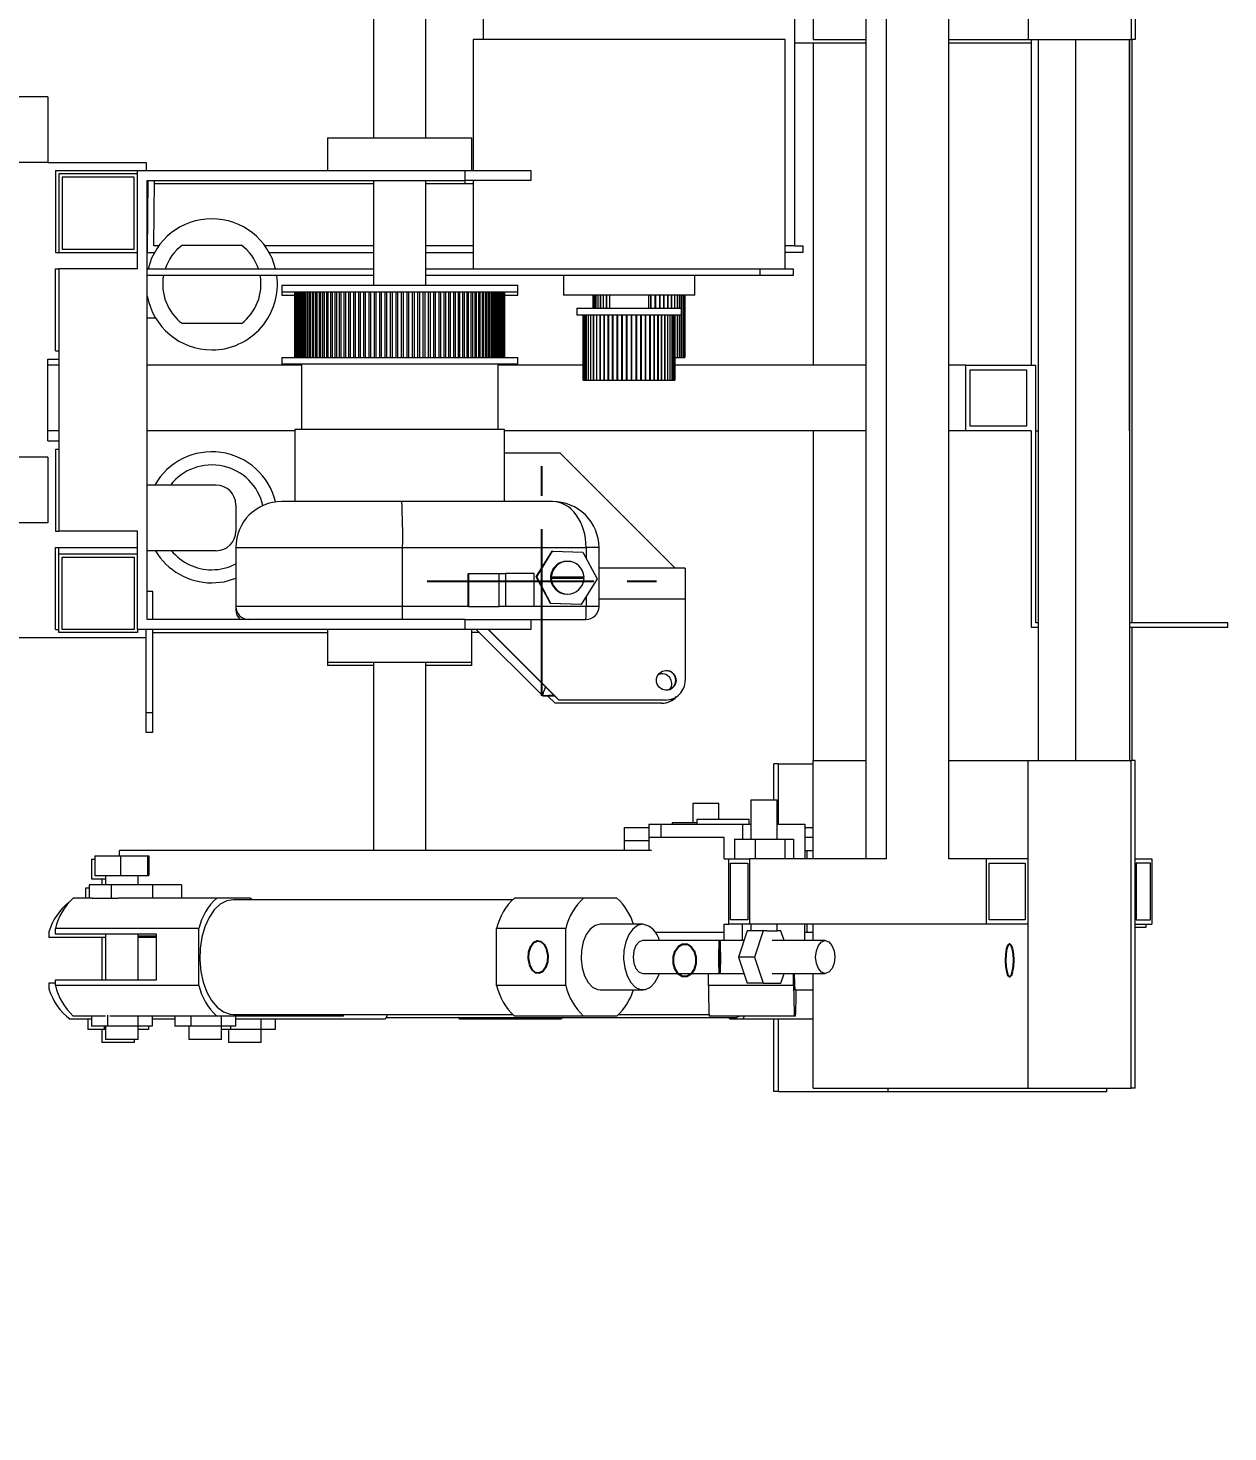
# Model space of a CAD drawing. Header units: millimetres. Extents: x -250 to 3947, y -1468 to 870.
# Drawn here: x 480.9 to 572.4, y 613.1 to 720.2 of the extents above; entities that cross this region are included whole.
import ezdxf

# ---------------------------------------------------------------- set-up
doc = ezdxf.new("R2010")
doc.units = ezdxf.units.MM
doc.header["$PDSIZE"] = -1
doc.linetypes.add('CENTERX2', pattern=[20.32, 12.7, -2.54, 2.54, -2.54])
doc.styles.get("Standard").update_dxf_attribs({"font": 'times_0.ttf'})
doc.dimstyles.new('ISO-25', dxfattribs={"dimtxt": 2.5, "dimasz": 2.5, "dimexe": 1.25, "dimexo": 0.625, "dimtad": 1, "dimtxsty": 'Standard', "dimcen": 2.5, "dimadec": 0, "dimazin": 0, "dimtfac": 1, "dimtmove": 0, "dimatfit": 3, "dimfxl": 1, "dimarcsym": 0})

# ---------------------------------------------------------------- blocks, each defined once
blk = doc.blocks.new('*D8')
at = {"color": 0, "lineweight": -2}
for p, q in [((456.42, 747.41), (428.51, 747.41)), ((429.51, 744.11), (429.51, 601.34)), ((429.51, 451.16), (429.51, 593.93)), ((496.75, 447.86), (428.51, 447.86))]:
    blk.add_line(p, q, dxfattribs=at)
at = {"color": 0}
for points in [[(428.96, 744.11), (430.06, 744.11), (429.51, 747.41)], [(428.96, 451.16), (430.06, 451.16), (429.51, 447.86)]]:
    blk.add_solid(points, dxfattribs=at)
at = {"layer": 'Defpoints', "color": 0}
for p in [(429.51, 747.41), (457.42, 747.41), (497.75, 447.86)]:
    blk.add_point(p, dxfattribs=at)
at = {"color": 0, "insert": (429.51, 597.63), "char_height": 3.5, "attachment_point": 5}
blk.add_mtext('1497,78', dxfattribs=at)

msp = doc.modelspace()

# ---------------------------------------------------------------- linework, layer by layer
at = {"color": 7, "linetype": 'Continuous', "lineweight": 15}
for p, q in [((557.1725, 744.2865), (557.1725, 719.2865)), ((565.0452, 744.2865), (565.0452, 719.2865)), ((565.3333, 744.2865), (565.3333, 719.2865)), ((540.7771, 726.7865), (540.7771, 719.2865)), ((544.8158, 656.7865), (544.8158, 726.7865)), ((546.369, 656.7865), (546.369, 726.7865)), ((551.1217, 656.7865), (551.1217, 726.7865)), ((507.2437, 726.1615), (507.2437, 711.7865)), ((511.2437, 711.7865), (511.2437, 726.1615)), ((515.6037, 721.0365), (515.6037, 719.2865)), ((539.3837, 703.5365), (539.3837, 721.0365)), ((514.8537, 719.2865), (514.8537, 709.2865)), ((538.6337, 719.2865), (514.8537, 719.2865)), ((538.6337, 701.7865), (538.6337, 719.2865)), ((539.3837, 719.0365), (544.8158, 719.0365)), ((540.7771, 719.2865), (544.8158, 719.2865)), ((540.7809, 719.0365), (540.7809, 694.4445)), ((551.1217, 719.2865), (557.1725, 719.2865)), ((551.1217, 719.0365), (557.4154, 719.0365)), ((557.1725, 719.2865), (565.0452, 719.2865)), ((557.4154, 719.2865), (557.4154, 694.4445)), ((557.9482, 719.2865), (557.9482, 664.2865)), ((560.7886, 719.2865), (560.7886, 664.2865)), ((564.9035, 719.2865), (564.9035, 664.2865)), ((564.9154, 689.4445), (564.9154, 719.2865)), ((565.3333, 719.2865), (565.0452, 719.2865)), ((565.1161, 674.7945), (565.1161, 719.2865)), ((482.4154, 714.9115), (462.4154, 714.9115)), ((482.4154, 714.9115), (482.4154, 709.9115)), ((503.7437, 711.7865), (503.7437, 709.2865)), ((503.7437, 711.7865), (509.2437, 711.7865)), ((509.2437, 711.7865), (514.7437, 711.7865)), ((514.7437, 709.2865), (514.7437, 711.7865)), ((482.4154, 709.9115), (462.4154, 709.9115)), ((482.4154, 709.9115), (489.9154, 709.9115)), ((482.9937, 709.2865), (489.2437, 709.2865)), ((482.9937, 709.2865), (482.9937, 703.0365)), ((489.2437, 701.7865), (489.2437, 709.2865)), ((489.2437, 709.2865), (514.2437, 709.2865)), ((489.9154, 709.9115), (489.9154, 709.2865)), ((514.2437, 708.5365), (514.2437, 709.2865)), ((514.2437, 709.2865), (519.2437, 709.2865)), ((519.2437, 709.2865), (519.2437, 708.5365)), ((489.2437, 709.0365), (483.2437, 709.0365)), ((483.2437, 709.0365), (483.2437, 703.0365)), ((488.9937, 708.7865), (483.4937, 708.7865)), ((483.4937, 708.7865), (483.4937, 703.2865)), ((488.9937, 703.2865), (488.9937, 708.7865)), ((489.9937, 708.5365), (514.2437, 708.5365)), ((489.9937, 675.0365), (489.9937, 708.5365)), ((490.044, 708.5365), (489.9937, 703.0365)), ((490.0417, 708.2865), (489.9937, 708.2865)), ((490.4983, 703.5365), (490.544, 708.5365)), ((507.2437, 708.2865), (490.5417, 708.2865)), ((507.2437, 708.5365), (507.2437, 700.5365)), ((511.2437, 700.5365), (511.2437, 708.5365)), ((514.2437, 708.2865), (511.2437, 708.2865)), ((519.2437, 708.5365), (514.2437, 708.5365)), ((514.2437, 708.2865), (514.2437, 708.5365)), ((514.8537, 708.2865), (514.2437, 708.2865)), ((514.8537, 708.5365), (514.8537, 701.7865)), ((482.9937, 703.0365), (483.2437, 703.0365)), ((483.2437, 703.0365), (489.2437, 703.0365)), ((483.4937, 703.2865), (488.9937, 703.2865)), ((489.9937, 703.0365), (490.5434, 703.0365)), ((490.861, 703.5365), (490.4983, 703.5365)), ((492.6654, 703.6104), (497.1654, 703.6104)), ((507.2437, 703.5365), (498.9697, 703.5365)), ((499.2873, 703.0365), (507.2437, 703.0365)), ((514.8537, 703.5365), (511.2437, 703.5365)), ((511.2437, 703.0365), (514.8537, 703.0365)), ((539.3837, 703.5365), (538.6337, 703.5365)), ((539.9937, 703.0365), (538.6337, 703.0365)), ((539.3837, 703.5365), (539.9937, 703.5365)), ((539.9937, 703.5365), (539.9937, 703.0365)), ((482.9937, 701.7865), (483.2437, 701.7865)), ((482.9937, 695.5365), (482.9937, 701.7865)), ((483.2437, 701.7865), (483.2437, 681.7865)), ((489.2437, 701.7865), (483.2437, 701.7865)), ((489.9937, 701.7865), (507.2437, 701.7865)), ((511.2437, 701.7865), (536.7437, 701.7865)), ((536.7437, 701.2865), (536.7437, 701.7865)), ((536.7437, 701.7865), (539.2437, 701.7865)), ((539.2437, 701.7865), (539.2437, 701.2865)), ((507.2437, 701.2865), (489.9937, 701.2865)), ((500.2437, 700.5365), (500.2437, 700.0365)), ((500.2437, 700.5365), (518.2437, 700.5365)), ((536.7437, 701.2865), (511.2437, 701.2865)), ((518.2437, 700.0365), (518.2437, 700.5365)), ((521.7437, 701.2865), (521.7437, 699.7865)), ((531.7437, 699.7865), (531.7437, 701.2865)), ((539.2437, 701.2865), (536.7437, 701.2865)), ((500.2437, 700.0365), (500.2437, 699.7865)), ((500.2437, 700.0365), (518.2437, 700.0365)), ((500.2437, 699.7865), (501.2645, 699.7865)), ((501.2442, 695.0365), (501.2442, 699.7865)), ((501.2449, 695.0365), (501.2449, 700.0365)), ((501.2479, 700.0365), (501.2479, 695.0365)), ((501.2633, 695.0365), (501.2633, 700.0365)), ((501.2725, 700.0365), (501.2725, 695.0365)), ((501.3035, 695.0365), (501.3035, 700.0365)), ((501.3189, 700.0365), (501.3189, 695.0365)), ((501.3655, 695.0365), (501.3655, 700.0365)), ((501.3871, 700.0365), (501.3871, 695.0365)), ((501.4491, 695.0365), (501.4491, 700.0365)), ((501.4768, 700.0365), (501.4768, 695.0365)), ((501.5541, 695.0365), (501.5541, 700.0365)), ((501.5877, 700.0365), (501.5877, 695.0365)), ((501.6801, 695.0365), (501.6801, 700.0365)), ((501.7197, 700.0365), (501.7197, 695.0365)), ((501.8269, 695.0365), (501.8269, 700.0365)), ((501.8723, 700.0365), (501.8723, 695.0365)), ((501.994, 695.0365), (501.994, 700.0365)), ((502.0451, 700.0365), (502.0451, 695.0365)), ((502.181, 695.0365), (502.181, 700.0365)), ((502.2376, 700.0365), (502.2376, 695.0365)), ((502.3873, 695.0365), (502.3873, 700.0365)), ((502.4493, 700.0365), (502.4493, 695.0365)), ((502.6124, 695.0365), (502.6124, 700.0365)), ((502.6797, 700.0365), (502.6797, 695.0365)), ((502.8557, 695.0365), (502.8557, 700.0365)), ((502.928, 700.0365), (502.928, 695.0365)), ((503.1165, 695.0365), (503.1165, 700.0365)), ((503.1936, 700.0365), (503.1936, 695.0365)), ((503.3941, 695.0365), (503.3941, 700.0365)), ((503.4759, 700.0365), (503.4759, 695.0365)), ((503.6878, 695.0365), (503.6878, 700.0365)), ((503.7739, 700.0365), (503.7739, 695.0365)), ((503.9966, 695.0365), (503.9966, 700.0365)), ((504.0869, 700.0365), (504.0869, 695.0365)), ((504.3199, 695.0365), (504.3199, 700.0365)), ((504.4141, 700.0365), (504.4141, 695.0365)), ((504.6566, 695.0365), (504.6566, 700.0365)), ((504.7545, 700.0365), (504.7545, 695.0365)), ((505.0059, 695.0365), (505.0059, 700.0365)), ((505.1072, 700.0365), (505.1072, 695.0365)), ((505.3668, 695.0365), (505.3668, 700.0365)), ((505.4713, 700.0365), (505.4713, 695.0365)), ((505.7384, 695.0365), (505.7384, 700.0365)), ((505.8456, 700.0365), (505.8456, 695.0365)), ((506.1196, 695.0365), (506.1196, 700.0365)), ((506.2293, 700.0365), (506.2293, 695.0365)), ((506.5093, 695.0365), (506.5093, 700.0365)), ((506.6213, 700.0365), (506.6213, 695.0365)), ((506.9065, 695.0365), (506.9065, 700.0365)), ((507.0204, 700.0365), (507.0204, 695.0365)), ((507.3101, 695.0365), (507.3101, 700.0365)), ((507.4257, 700.0365), (507.4257, 695.0365)), ((507.7191, 695.0365), (507.7191, 700.0365)), ((507.8359, 700.0365), (507.8359, 695.0365)), ((508.1322, 695.0365), (508.1322, 700.0365)), ((508.25, 700.0365), (508.25, 695.0365)), ((508.5483, 695.0365), (508.5483, 700.0365)), ((508.6668, 700.0365), (508.6668, 695.0365)), ((508.9664, 695.0365), (508.9664, 700.0365)), ((509.0852, 700.0365), (509.0852, 695.0365)), ((509.3852, 695.0365), (509.3852, 700.0365)), ((509.504, 700.0365), (509.504, 695.0365)), ((509.8036, 695.0365), (509.8036, 700.0365)), ((509.9221, 700.0365), (509.9221, 695.0365)), ((510.2205, 695.0365), (510.2205, 700.0365)), ((510.3384, 700.0365), (510.3384, 695.0365)), ((510.6347, 695.0365), (510.6347, 700.0365)), ((510.7516, 700.0365), (510.7516, 695.0365)), ((511.0451, 695.0365), (511.0451, 700.0365)), ((511.1607, 700.0365), (511.1607, 695.0365)), ((511.4506, 695.0365), (511.4506, 700.0365)), ((511.5646, 700.0365), (511.5646, 695.0365)), ((511.85, 695.0365), (511.85, 700.0365)), ((511.9621, 700.0365), (511.9621, 695.0365)), ((512.2423, 695.0365), (512.2423, 700.0365)), ((512.3522, 700.0365), (512.3522, 695.0365)), ((512.6263, 695.0365), (512.6263, 700.0365)), ((512.7337, 700.0365), (512.7337, 695.0365)), ((513.0011, 695.0365), (513.0011, 700.0365)), ((513.1056, 700.0365), (513.1056, 695.0365)), ((513.3656, 695.0365), (513.3656, 700.0365)), ((513.467, 700.0365), (513.467, 695.0365)), ((513.7188, 695.0365), (513.7188, 700.0365)), ((513.8168, 700.0365), (513.8168, 695.0365)), ((514.0597, 695.0365), (514.0597, 700.0365)), ((514.1541, 700.0365), (514.1541, 695.0365)), ((514.3874, 695.0365), (514.3874, 700.0365)), ((514.4779, 700.0365), (514.4779, 695.0365)), ((514.701, 695.0365), (514.701, 700.0365)), ((514.7874, 700.0365), (514.7874, 695.0365)), ((514.9997, 695.0365), (514.9997, 700.0365)), ((515.0816, 700.0365), (515.0816, 695.0365)), ((515.2826, 695.0365), (515.2826, 700.0365)), ((515.3599, 700.0365), (515.3599, 695.0365)), ((515.5489, 695.0365), (515.5489, 700.0365)), ((515.6214, 700.0365), (515.6214, 695.0365)), ((515.798, 695.0365), (515.798, 700.0365)), ((515.8654, 700.0365), (515.8654, 695.0365)), ((516.0291, 695.0365), (516.0291, 700.0365)), ((516.0913, 700.0365), (516.0913, 695.0365)), ((516.2416, 695.0365), (516.2416, 700.0365)), ((516.2984, 700.0365), (516.2984, 695.0365)), ((516.4348, 695.0365), (516.4348, 700.0365)), ((516.4861, 700.0365), (516.4861, 695.0365)), ((516.6084, 695.0365), (516.6084, 700.0365)), ((516.6541, 700.0365), (516.6541, 695.0365)), ((516.7619, 695.0365), (516.7619, 700.0365)), ((516.8017, 700.0365), (516.8017, 695.0365)), ((516.8947, 695.0365), (516.8947, 700.0365)), ((516.9286, 700.0365), (516.9286, 695.0365)), ((517.0065, 695.0365), (517.0065, 700.0365)), ((517.0344, 700.0365), (517.0344, 695.0365)), ((517.0971, 695.0365), (517.0971, 700.0365)), ((517.1188, 700.0365), (517.1188, 695.0365)), ((517.1661, 695.0365), (517.1661, 700.0365)), ((517.1817, 700.0365), (517.1817, 695.0365)), ((517.2134, 695.0365), (517.2134, 700.0365)), ((517.2229, 700.0365), (517.2229, 695.0365)), ((517.2389, 695.0365), (517.2389, 700.0365)), ((517.2421, 700.0365), (517.2421, 695.0365)), ((517.2424, 695.0365), (517.2424, 700.0365)), ((517.2424, 699.7865), (518.2437, 699.7865)), ((517.2431, 695.0365), (517.2431, 699.7865)), ((518.2437, 699.7865), (518.2437, 700.0365)), ((531.7437, 699.7865), (521.7437, 699.7865)), ((523.9969, 699.7865), (523.9969, 698.7865)), ((524.0004, 698.7865), (524.0004, 699.7865)), ((524.0317, 699.7865), (524.0317, 698.7865)), ((524.0421, 698.7865), (524.0421, 699.7865)), ((524.1045, 699.7865), (524.1045, 698.7865)), ((524.1217, 698.7865), (524.1217, 699.7865)), ((524.2144, 699.7865), (524.2144, 698.7865)), ((524.2382, 698.7865), (524.2382, 699.7865)), ((524.3602, 699.7865), (524.3602, 698.7865)), ((524.3904, 698.7865), (524.3904, 699.7865)), ((524.5404, 699.7865), (524.5404, 698.7865)), ((524.5766, 698.7865), (524.5766, 699.7865)), ((524.7529, 699.7865), (524.7529, 698.7865)), ((524.7947, 698.7865), (524.7947, 699.7865)), ((524.9954, 699.7865), (524.9954, 698.7865)), ((525.0424, 698.7865), (525.0424, 699.7865)), ((525.2437, 699.7865), (525.2437, 698.7865)), ((528.2437, 698.7865), (528.2437, 699.7865)), ((528.3674, 699.7865), (528.3674, 698.7865)), ((528.4316, 698.7865), (528.4316, 699.7865)), ((528.7169, 699.7865), (528.7169, 698.7865)), ((528.779, 698.7865), (528.779, 699.7865)), ((529.0529, 699.7865), (529.0529, 698.7865)), ((529.1122, 698.7865), (529.1122, 699.7865)), ((529.3719, 699.7865), (529.3719, 698.7865)), ((529.4277, 698.7865), (529.4277, 699.7865)), ((529.6704, 699.7865), (529.6704, 698.7865)), ((529.722, 698.7865), (529.722, 699.7865)), ((529.9449, 699.7865), (529.9449, 698.7865)), ((529.992, 698.7865), (529.992, 699.7865)), ((530.1926, 699.7865), (530.1926, 698.7865)), ((530.2345, 698.7865), (530.2345, 699.7865)), ((530.4108, 699.7865), (530.4108, 698.7865)), ((530.447, 698.7865), (530.447, 699.7865)), ((530.597, 699.7865), (530.597, 698.7865)), ((530.6272, 698.7865), (530.6272, 699.7865)), ((530.7491, 699.7865), (530.7491, 695.0365)), ((530.773, 695.0365), (530.773, 699.7865)), ((530.8657, 699.7865), (530.8657, 695.0365)), ((530.8829, 695.0365), (530.8829, 699.7865)), ((530.9452, 699.7865), (530.9452, 695.0365)), ((530.9556, 695.0365), (530.9556, 699.7865)), ((530.987, 699.7865), (530.987, 695.0365)), ((530.9905, 695.0365), (530.9905, 699.7865)), ((522.7437, 698.7865), (522.7437, 698.2865)), ((522.7437, 698.7865), (526.7437, 698.7865)), ((526.7437, 698.7865), (530.7437, 698.7865)), ((530.7437, 698.2865), (530.7437, 698.7865)), ((490.6288, 698.0365), (489.9937, 698.0365)), ((497.1654, 697.6104), (492.6654, 697.6104)), ((522.7437, 698.2865), (526.7437, 698.2865)), ((523.2469, 698.2865), (523.2469, 693.2865)), ((523.2504, 693.2865), (523.2504, 698.2865)), ((523.2817, 698.2865), (523.2817, 693.2865)), ((523.2921, 693.2865), (523.2921, 698.2865)), ((523.3545, 698.2865), (523.3545, 693.2865)), ((523.3717, 693.2865), (523.3717, 698.2865)), ((523.4644, 698.2865), (523.4644, 693.2865)), ((523.4882, 693.2865), (523.4882, 698.2865)), ((523.6102, 698.2865), (523.6102, 693.2865)), ((523.6404, 693.2865), (523.6404, 698.2865)), ((523.7904, 698.2865), (523.7904, 693.2865)), ((523.8266, 693.2865), (523.8266, 698.2865)), ((524.0029, 698.2865), (524.0029, 693.2865)), ((524.0447, 693.2865), (524.0447, 698.2865)), ((524.2454, 698.2865), (524.2454, 693.2865)), ((524.2924, 693.2865), (524.2924, 698.2865)), ((524.5153, 698.2865), (524.5153, 693.2865)), ((524.567, 693.2865), (524.567, 698.2865)), ((524.8096, 698.2865), (524.8096, 693.2865)), ((524.8654, 693.2865), (524.8654, 698.2865)), ((525.1252, 698.2865), (525.1252, 693.2865)), ((525.1844, 693.2865), (525.1844, 698.2865)), ((525.4584, 698.2865), (525.4584, 693.2865)), ((525.5205, 693.2865), (525.5205, 698.2865)), ((525.8057, 698.2865), (525.8057, 693.2865)), ((525.87, 693.2865), (525.87, 698.2865)), ((526.1633, 698.2865), (526.1633, 693.2865)), ((526.229, 693.2865), (526.229, 698.2865)), ((526.5273, 698.2865), (526.5273, 693.2865)), ((526.5937, 693.2865), (526.5937, 698.2865)), ((526.7437, 698.2865), (530.7437, 698.2865)), ((526.8936, 698.2865), (526.8936, 693.2865)), ((526.96, 693.2865), (526.96, 698.2865)), ((527.2583, 698.2865), (527.2583, 693.2865)), ((527.324, 693.2865), (527.324, 698.2865)), ((527.6174, 698.2865), (527.6174, 693.2865)), ((527.6816, 693.2865), (527.6816, 698.2865)), ((527.9669, 698.2865), (527.9669, 693.2865)), ((528.029, 693.2865), (528.029, 698.2865)), ((528.303, 698.2865), (528.303, 693.2865)), ((528.3622, 693.2865), (528.3622, 698.2865)), ((528.6219, 698.2865), (528.6219, 693.2865)), ((528.6777, 693.2865), (528.6777, 698.2865)), ((528.9204, 698.2865), (528.9204, 693.2865)), ((528.972, 693.2865), (528.972, 698.2865)), ((529.1949, 698.2865), (529.1949, 693.2865)), ((529.242, 693.2865), (529.242, 698.2865)), ((529.4426, 698.2865), (529.4426, 693.2865)), ((529.4845, 693.2865), (529.4845, 698.2865)), ((529.6608, 698.2865), (529.6608, 693.2865)), ((529.697, 693.2865), (529.697, 698.2865)), ((529.847, 698.2865), (529.847, 693.2865)), ((529.8772, 693.2865), (529.8772, 698.2865)), ((529.9992, 698.2865), (529.9992, 693.2865)), ((530.023, 693.2865), (530.023, 698.2865)), ((530.1157, 698.2865), (530.1157, 693.2865)), ((530.1329, 693.2865), (530.1329, 698.2865)), ((530.1952, 698.2865), (530.1952, 693.2865)), ((530.2056, 693.2865), (530.2056, 698.2865)), ((530.237, 698.2865), (530.237, 693.2865)), ((530.2405, 693.2865), (530.2405, 698.2865)), ((530.4108, 698.2865), (530.4108, 695.0365)), ((530.447, 695.0365), (530.447, 698.2865)), ((530.597, 698.2865), (530.597, 695.0365)), ((530.6272, 695.0365), (530.6272, 698.2865)), ((482.9937, 695.5365), (483.2437, 695.5365)), ((482.4154, 694.9115), (483.2437, 694.9115)), ((482.4154, 688.6615), (482.4154, 694.9115)), ((483.2437, 694.4445), (482.4154, 694.4445)), ((501.7437, 694.4445), (489.9937, 694.4445)), ((500.2437, 695.0365), (500.2437, 694.5365)), ((500.2437, 695.0365), (518.2437, 695.0365)), ((500.2437, 694.5365), (500.2437, 694.4445)), ((500.2437, 694.5365), (518.2437, 694.5365)), ((501.7437, 694.5365), (501.7437, 689.5365)), ((516.7437, 689.5365), (516.7437, 694.5365)), ((523.2469, 694.4445), (516.7437, 694.4445)), ((518.2437, 694.5365), (518.2437, 695.0365)), ((518.2437, 694.4445), (518.2437, 694.5365)), ((530.2405, 695.0365), (530.4108, 695.0365)), ((544.8158, 694.4445), (530.2405, 694.4445)), ((530.4108, 695.0365), (530.447, 695.0365)), ((530.447, 695.0365), (530.597, 695.0365)), ((530.597, 695.0365), (530.6272, 695.0365)), ((530.6272, 695.0365), (530.7491, 695.0365)), ((530.7491, 695.0365), (530.773, 695.0365)), ((530.773, 695.0365), (530.8657, 695.0365)), ((530.8657, 695.0365), (530.8829, 695.0365)), ((530.8829, 695.0365), (530.9452, 695.0365)), ((530.9452, 695.0365), (530.9556, 695.0365)), ((530.9556, 695.0365), (530.987, 695.0365)), ((530.987, 695.0365), (530.9905, 695.0365)), ((552.4154, 694.4445), (551.1217, 694.4445)), ((552.4154, 689.4445), (552.4154, 694.4445)), ((552.4154, 694.4445), (557.7654, 694.4445)), ((552.7654, 694.0945), (557.0654, 694.0945)), ((552.7654, 689.7945), (552.7654, 694.0945)), ((557.0654, 694.0945), (557.0654, 689.7945)), ((557.7654, 674.7945), (557.7654, 694.4445)), ((523.2469, 693.2865), (523.2504, 693.2865)), ((523.2504, 693.2865), (523.2817, 693.2865)), ((523.2817, 693.2865), (523.2921, 693.2865)), ((523.2921, 693.2865), (523.3545, 693.2865)), ((523.3545, 693.2865), (523.3717, 693.2865)), ((523.3717, 693.2865), (523.4644, 693.2865)), ((523.4644, 693.2865), (523.4882, 693.2865)), ((523.4882, 693.2865), (523.6102, 693.2865)), ((523.6102, 693.2865), (523.6404, 693.2865)), ((523.6404, 693.2865), (523.7904, 693.2865)), ((523.7904, 693.2865), (523.8266, 693.2865)), ((523.8266, 693.2865), (524.0029, 693.2865)), ((524.0029, 693.2865), (524.0447, 693.2865)), ((524.0447, 693.2865), (524.2454, 693.2865)), ((524.2454, 693.2865), (524.2924, 693.2865)), ((524.2924, 693.2865), (524.5153, 693.2865)), ((524.5153, 693.2865), (524.567, 693.2865)), ((524.567, 693.2865), (524.8096, 693.2865)), ((524.8096, 693.2865), (524.8654, 693.2865)), ((524.8654, 693.2865), (525.1252, 693.2865)), ((525.1252, 693.2865), (525.1844, 693.2865)), ((525.1844, 693.2865), (525.4584, 693.2865)), ((525.4584, 693.2865), (525.5205, 693.2865)), ((525.5205, 693.2865), (525.8057, 693.2865)), ((525.8057, 693.2865), (525.87, 693.2865)), ((525.87, 693.2865), (526.1633, 693.2865)), ((526.1633, 693.2865), (526.229, 693.2865)), ((526.229, 693.2865), (526.5273, 693.2865)), ((526.5273, 693.2865), (526.5937, 693.2865)), ((526.5937, 693.2865), (526.8936, 693.2865)), ((526.8936, 693.2865), (526.96, 693.2865)), ((526.96, 693.2865), (527.2583, 693.2865)), ((527.2583, 693.2865), (527.324, 693.2865)), ((527.324, 693.2865), (527.6174, 693.2865)), ((527.6174, 693.2865), (527.6816, 693.2865)), ((527.6816, 693.2865), (527.9669, 693.2865)), ((527.9669, 693.2865), (528.029, 693.2865)), ((528.029, 693.2865), (528.303, 693.2865)), ((528.303, 693.2865), (528.3622, 693.2865)), ((528.3622, 693.2865), (528.6219, 693.2865)), ((528.6219, 693.2865), (528.6777, 693.2865)), ((528.6777, 693.2865), (528.9204, 693.2865)), ((528.9204, 693.2865), (528.972, 693.2865)), ((528.972, 693.2865), (529.1949, 693.2865)), ((529.1949, 693.2865), (529.242, 693.2865)), ((529.242, 693.2865), (529.4426, 693.2865)), ((529.4426, 693.2865), (529.4845, 693.2865)), ((529.4845, 693.2865), (529.6608, 693.2865)), ((529.6608, 693.2865), (529.697, 693.2865)), ((529.697, 693.2865), (529.847, 693.2865)), ((529.847, 693.2865), (529.8772, 693.2865)), ((529.8772, 693.2865), (529.9992, 693.2865)), ((529.9992, 693.2865), (530.023, 693.2865)), ((530.023, 693.2865), (530.1157, 693.2865)), ((530.1157, 693.2865), (530.1329, 693.2865)), ((530.1329, 693.2865), (530.1952, 693.2865)), ((530.1952, 693.2865), (530.2056, 693.2865)), ((530.2056, 693.2865), (530.237, 693.2865)), ((530.237, 693.2865), (530.2405, 693.2865)), ((557.0654, 689.7945), (552.7654, 689.7945)), ((483.2437, 689.4445), (482.4154, 689.4445)), ((501.2437, 689.4445), (489.9937, 689.4445)), ((501.2437, 689.5365), (501.2437, 684.0365)), ((517.2437, 689.5365), (501.2437, 689.5365)), ((517.2437, 684.0365), (517.2437, 689.5365)), ((544.8158, 689.4445), (517.2437, 689.4445)), ((540.7809, 689.4445), (540.7809, 664.2865)), ((552.4154, 689.4445), (551.1217, 689.4445)), ((557.4154, 689.4445), (552.4154, 689.4445)), ((557.4154, 689.4445), (557.4154, 674.4445)), ((557.7654, 689.4445), (557.9482, 689.4445)), ((564.9035, 689.4445), (564.9154, 689.4445)), ((482.4154, 688.6615), (483.2437, 688.6615)), ((482.9937, 688.0365), (483.2437, 688.0365)), ((482.9937, 688.0365), (482.9937, 681.7865)), ((517.2437, 687.7623), (521.457, 687.7623)), ((521.457, 687.7623), (530.2531, 678.9649)), ((482.4154, 687.4115), (462.4154, 687.4115)), ((482.4154, 687.4115), (482.4154, 682.4115)), ((495.2437, 685.2865), (489.9937, 685.2865)), ((496.7437, 683.7865), (496.7437, 681.7865)), ((509.4041, 684.0365), (500.2437, 684.0365)), ((520.9023, 684.0365), (509.4041, 684.0365)), ((482.4154, 682.4115), (462.4154, 682.4115)), ((482.9937, 681.7865), (483.2437, 681.7865)), ((489.2437, 681.7865), (483.2437, 681.7865)), ((489.2437, 674.2865), (489.2437, 681.7865)), ((482.9937, 680.5365), (489.2437, 680.5365)), ((482.9937, 674.2865), (482.9937, 680.5365)), ((483.2437, 680.0365), (483.2437, 680.5365)), ((495.2437, 680.2865), (489.9937, 680.2865)), ((496.7437, 680.5365), (496.7437, 676.0365)), ((509.4665, 676.0365), (509.4665, 680.5365)), ((509.4665, 680.5365), (523.4643, 680.5365)), ((519.6567, 678.2986), (520.8739, 680.2611)), ((519.6923, 678.2986), (520.9096, 680.2611)), ((520.9096, 680.2611), (520.8739, 680.2611)), ((520.9096, 680.2611), (523.2174, 680.188)), ((523.2174, 680.188), (524.3081, 678.1525)), ((524.4463, 680.5365), (523.4643, 680.5365)), ((524.4463, 676.0365), (524.4463, 680.5365)), ((483.2437, 680.0365), (489.2437, 680.0365)), ((483.2437, 674.0365), (483.2437, 680.0365)), ((483.4937, 674.2865), (483.4937, 679.7865)), ((483.4937, 679.7865), (488.9937, 679.7865)), ((488.9937, 679.7865), (488.9937, 674.2865)), ((522.0537, 679.4755), (522.0002, 679.4755)), ((514.4658, 676.0365), (514.4658, 678.5365)), ((514.5041, 678.5365), (514.5041, 676.0365)), ((516.8288, 676.0365), (516.8288, 678.5365)), ((516.8288, 678.5365), (517.3159, 678.5365)), ((517.3159, 678.5365), (517.3159, 676.0365)), ((519.5033, 676.0365), (519.5033, 678.5365)), ((519.6923, 678.2986), (519.6567, 678.2986)), ((520.7474, 676.2631), (519.6567, 678.2986)), ((520.783, 676.2631), (519.6923, 678.2986)), ((520.8056, 678.2912), (520.8012, 678.2912)), ((520.8012, 678.1599), (520.8056, 678.1599)), ((520.8056, 678.2912), (523.3018, 678.2912)), ((523.3018, 678.1599), (520.8056, 678.1599)), ((524.3081, 678.1525), (523.0909, 676.19)), ((531.0253, 678.9649), (531.0253, 678.1925)), ((531.0253, 678.1925), (531.0253, 676.5958)), ((490.4154, 677.1752), (489.9937, 677.1752)), ((490.4154, 675.0365), (490.4154, 677.1752)), ((522.0002, 676.9755), (522.0537, 676.9755)), ((496.7437, 676.0365), (496.7437, 675.7865)), ((514.4658, 676.0365), (509.4665, 676.0365)), ((517.3159, 676.0365), (516.8288, 676.0365)), ((523.4643, 676.0365), (519.465, 676.0365)), ((520.783, 676.2631), (520.7474, 676.2631)), ((523.0552, 676.19), (520.7474, 676.2631)), ((523.0909, 676.19), (520.783, 676.2631)), ((523.0909, 676.19), (523.0552, 676.19)), ((524.4463, 676.0365), (523.4643, 676.0365)), ((531.0253, 676.5958), (531.0253, 670.3963)), ((514.2437, 675.0365), (489.9937, 675.0365)), ((514.2437, 674.2865), (514.2437, 675.0365)), ((514.2437, 675.0365), (515.3508, 675.0365)), ((515.3508, 675.0365), (523.4465, 675.0365)), ((519.2437, 675.0365), (519.2437, 674.2865)), ((557.9482, 674.7945), (557.7654, 674.7945)), ((572.4154, 674.7945), (564.9035, 674.7945)), ((572.4154, 674.4445), (572.4154, 674.7945)), ((482.9937, 674.2865), (483.2437, 674.2865)), ((489.2437, 674.0365), (483.2437, 674.0365)), ((488.9937, 674.2865), (483.4937, 674.2865)), ((514.2437, 674.2865), (489.2437, 674.2865)), ((489.2437, 674.2865), (489.2437, 674.0365)), ((489.9154, 673.6615), (489.9154, 674.2865)), ((490.4154, 667.9115), (490.4154, 674.2865)), ((490.4154, 674.0365), (503.7437, 674.0365)), ((503.7437, 674.2865), (503.7437, 671.7865)), ((519.2437, 674.2865), (514.2437, 674.2865)), ((514.7437, 671.7865), (514.7437, 674.2865)), ((515.3186, 674.0365), (514.7437, 674.0365)), ((515.0688, 674.2865), (520.1239, 669.2272)), ((521.391, 668.8963), (516.0016, 674.2865)), ((521.4088, 668.8963), (516.0195, 674.2865)), ((557.4154, 674.4445), (557.9482, 674.4445)), ((564.9035, 674.4445), (572.4154, 674.4445)), ((565.1161, 664.2865), (565.1161, 674.4445)), ((474.9154, 673.6615), (489.9154, 673.6615)), ((489.9154, 667.9115), (489.9154, 673.6615)), ((503.7437, 671.7865), (503.7437, 671.5365)), ((503.7437, 671.7865), (509.2437, 671.7865)), ((507.2437, 671.7865), (507.2437, 657.4115)), ((509.2437, 671.7865), (514.7437, 671.7865)), ((511.2437, 657.4115), (511.2437, 671.7865)), ((514.7437, 671.5365), (514.7437, 671.7865)), ((507.2437, 671.5365), (503.7437, 671.5365)), ((514.7437, 671.5365), (511.2437, 671.5365)), ((521.0163, 669.271), (520.1261, 669.2255)), ((520.1261, 669.2255), (521.0618, 669.2255)), ((521.0902, 668.6463), (520.5115, 669.2255)), ((529.2014, 668.6463), (521.0902, 668.6463)), ((521.4088, 668.8963), (521.391, 668.8963)), ((529.5255, 668.8963), (521.4088, 668.8963)), ((529.2426, 668.6463), (529.2014, 668.6463)), ((490.4154, 667.9115), (489.9154, 667.9115)), ((489.9154, 666.4115), (489.9154, 667.9115)), ((490.4154, 666.4115), (490.4154, 667.9115)), ((490.4154, 666.4115), (489.9154, 666.4115)), ((540.7771, 656.7865), (540.7771, 664.2865)), ((540.7771, 664.2865), (544.8158, 664.2865)), ((551.1217, 664.2865), (557.1725, 664.2865)), ((557.1725, 639.2865), (557.1725, 664.2865)), ((557.1725, 664.2865), (565.0452, 664.2865)), ((565.0452, 639.2865), (565.0452, 664.2865)), ((565.3333, 664.2865), (565.0452, 664.2865)), ((565.3333, 639.2865), (565.3333, 664.2865)), ((538.129, 664.0365), (537.7884, 664.0365)), ((537.7884, 661.2865), (537.7884, 664.0365)), ((538.129, 659.4115), (538.129, 664.0365)), ((538.129, 664.0365), (540.7809, 664.0365)), ((531.5981, 661.0365), (531.5981, 659.5365)), ((531.5981, 661.0365), (533.2957, 661.0365)), ((533.2957, 661.0365), (533.5981, 661.0365)), ((533.5981, 659.7865), (533.5981, 661.0365)), ((536.0377, 661.2865), (536.0377, 658.2865)), ((536.0377, 661.2865), (536.4525, 661.2865)), ((536.4525, 661.2865), (538.0377, 661.2865)), ((538.0377, 658.2865), (538.0377, 661.2865)), ((531.8963, 659.7865), (531.8963, 659.4115)), ((535.8963, 659.7865), (531.8963, 659.7865)), ((535.8963, 659.4115), (535.8963, 659.7865)), ((526.3714, 659.1615), (526.3714, 658.1615)), ((526.3714, 659.1615), (528.2499, 659.1615)), ((528.2499, 659.4115), (528.2499, 658.4115)), ((528.2499, 659.4115), (529.1652, 659.4115)), ((529.1652, 659.4115), (529.1652, 658.4115)), ((529.1652, 659.4115), (535.4032, 659.4115)), ((530.0178, 659.5365), (530.0178, 659.4115)), ((531.8963, 659.5365), (530.0178, 659.5365)), ((535.4032, 659.4115), (535.4032, 658.2865)), ((535.4032, 659.4115), (536.0377, 659.4115)), ((538.0377, 659.4115), (540.1558, 659.4115)), ((540.1558, 659.4115), (540.1558, 656.7865)), ((540.1558, 659.1615), (540.7771, 659.1615)), ((526.3714, 658.1615), (526.3714, 657.4115)), ((528.2499, 658.1615), (526.3714, 658.1615)), ((528.2499, 658.4115), (528.2499, 657.4115)), ((529.1652, 658.4115), (528.2499, 658.4115)), ((533.9907, 658.4115), (529.1652, 658.4115)), ((533.9907, 656.7865), (533.9907, 658.4115)), ((534.7887, 658.2865), (534.7887, 656.7865)), ((534.7887, 658.2865), (536.3677, 658.2865)), ((536.3677, 658.2865), (536.3677, 656.7865)), ((536.3677, 658.2865), (538.6166, 658.2865)), ((538.6166, 658.2865), (538.6166, 656.7865)), ((538.6166, 658.2865), (539.2867, 658.2865)), ((539.2867, 658.2865), (539.2867, 656.7865)), ((540.7771, 658.4115), (540.1558, 658.4115)), ((485.726, 656.7556), (485.726, 655.2556)), ((485.726, 656.7556), (486.0003, 656.7556)), ((486.0003, 657.0056), (486.0003, 655.5056)), ((486.0003, 657.0056), (487.9455, 657.0056)), ((487.8649, 657.0056), (487.8649, 657.4115)), ((528.4443, 657.4115), (487.8649, 657.4115)), ((487.9455, 657.0056), (487.9455, 655.5056)), ((487.9455, 657.0056), (489.9961, 657.0056)), ((489.9961, 657.0056), (489.9961, 655.5056)), ((489.9961, 657.0056), (490.1015, 657.0056)), ((490.1015, 657.0056), (490.1015, 655.5056)), ((533.9907, 656.7865), (534.36, 656.7865)), ((534.36, 651.7865), (534.36, 656.7865)), ((534.36, 656.7865), (534.7887, 656.7865)), ((534.7887, 656.7865), (535.2746, 656.7865)), ((535.2746, 656.7865), (535.9133, 656.7865)), ((535.9133, 656.7865), (535.9133, 651.7865)), ((546.369, 656.7865), (535.9133, 656.7865)), ((540.1558, 657.4115), (540.7771, 657.4115)), ((540.3202, 656.7865), (540.3202, 657.4115)), ((540.3257, 656.7865), (540.3257, 657.4115)), ((553.9732, 656.7865), (551.1217, 656.7865)), ((553.9732, 656.7865), (553.9732, 651.7865)), ((557.1725, 656.7865), (553.9732, 656.7865)), ((557.1725, 651.7865), (557.1725, 656.7865)), ((565.3333, 651.7865), (565.3333, 656.7865)), ((565.3333, 656.7865), (566.6077, 656.7865)), ((566.6077, 656.7865), (566.6077, 651.7865)), ((486.0003, 655.5056), (487.9455, 655.5056)), ((486.8009, 655.5056), (486.8009, 654.7865)), ((487.9455, 655.5056), (489.9961, 655.5056)), ((489.3009, 654.7865), (489.3009, 655.5056)), ((489.9961, 655.5056), (490.1015, 655.5056)), ((534.4688, 656.4365), (535.8046, 656.4365)), ((534.4688, 652.1365), (534.4688, 656.4365)), ((535.8046, 656.4365), (535.8046, 652.1365)), ((554.1972, 652.1365), (554.1972, 656.4365)), ((554.1972, 656.4365), (556.9486, 656.4365)), ((556.9486, 656.4365), (556.9486, 652.1365)), ((566.5185, 656.4365), (565.4225, 656.4365)), ((565.4225, 656.4365), (565.4225, 652.1365)), ((566.5185, 652.1365), (566.5185, 656.4365)), ((485.2766, 654.5365), (485.2766, 653.7865)), ((485.5509, 654.5365), (485.2766, 654.5365)), ((485.5509, 654.7865), (485.5509, 653.7865)), ((487.2565, 654.7865), (485.5509, 654.7865)), ((485.726, 655.2556), (486.8009, 655.2556)), ((486.5266, 655.2556), (486.5266, 654.7865)), ((487.2565, 653.7865), (487.2565, 654.7865)), ((490.4213, 654.7865), (487.2565, 654.7865)), ((490.4213, 653.7865), (490.4213, 654.7865)), ((492.6058, 654.7865), (490.4213, 654.7865)), ((492.6058, 654.7865), (492.6058, 653.7865)), ((485.7823, 653.7865), (484.3428, 653.7865)), ((485.7823, 653.7865), (487.2565, 653.7865)), ((487.2565, 653.7865), (487.7686, 653.7865)), ((495.2899, 653.7865), (487.7686, 653.7865)), ((497.8407, 653.7865), (495.2899, 653.7865)), ((517.8539, 653.6615), (496.5653, 653.6615)), ((497.9818, 653.6615), (497.8407, 653.7865)), ((523.2658, 653.7865), (517.995, 653.7865)), ((525.8166, 653.7865), (523.2658, 653.7865)), ((482.4879, 651.216), (482.4879, 650.7865)), ((493.9319, 651.466), (482.9848, 651.466)), ((482.9848, 651.0365), (482.9848, 651.466)), ((493.9319, 647.1071), (493.9319, 651.466)), ((521.9079, 651.466), (516.6371, 651.466)), ((516.6371, 647.1071), (516.6371, 651.466)), ((521.9079, 647.1071), (521.9079, 651.466)), ((527.7848, 651.7865), (524.5412, 651.7865)), ((533.9907, 650.5365), (533.9907, 651.7865)), ((533.9907, 651.7865), (534.36, 651.7865)), ((535.9133, 651.7865), (534.36, 651.7865)), ((535.8046, 652.1365), (534.4688, 652.1365)), ((535.7538, 651.2865), (535.0781, 649.2865)), ((535.4032, 650.5365), (535.4032, 651.7865)), ((536.9702, 651.2865), (535.7538, 651.2865)), ((553.9732, 651.7865), (535.9133, 651.7865)), ((536.0377, 651.7865), (536.0377, 651.2865)), ((536.9702, 651.2865), (536.2944, 649.2865)), ((537.2588, 651.2865), (536.9702, 651.2865)), ((537.2588, 651.2865), (538.0377, 651.2865)), ((538.0377, 651.2865), (538.0377, 651.7865)), ((538.3216, 651.2865), (538.0377, 651.2865)), ((538.575, 650.5365), (538.3216, 651.2865)), ((540.1558, 650.5365), (540.1558, 651.7865)), ((540.3257, 651.1615), (540.3257, 651.7865)), ((540.7771, 650.5365), (540.7771, 651.7865)), ((557.1725, 651.7865), (553.9732, 651.7865)), ((556.9486, 652.1365), (554.1972, 652.1365)), ((565.3333, 651.7865), (566.6077, 651.7865)), ((566.1469, 651.5365), (565.3333, 651.5365)), ((565.4225, 652.1365), (566.5185, 652.1365)), ((566.1469, 651.7865), (566.1469, 651.5365)), ((486.8009, 650.7865), (482.4879, 650.7865)), ((490.6884, 651.0365), (482.9848, 651.0365)), ((486.5266, 650.7865), (486.5266, 647.5365)), ((486.8009, 651.0365), (486.8009, 647.5365)), ((489.3009, 647.5365), (489.3009, 651.0365)), ((489.3009, 650.9115), (490.6884, 650.9115)), ((490.6884, 650.7865), (489.3009, 650.7865)), ((490.6884, 647.5365), (490.6884, 651.0365)), ((535.5004, 650.5365), (527.7848, 650.5365)), ((533.9907, 651.1615), (528.7525, 651.1615)), ((541.7004, 650.5365), (537.6459, 650.5365)), ((540.7771, 651.1615), (540.1558, 651.1615)), ((536.2944, 649.2865), (535.0781, 649.2865)), ((535.0781, 649.2865), (535.7538, 647.2865)), ((536.2944, 649.2865), (536.9702, 647.2865)), ((527.7848, 648.0365), (535.5004, 648.0365)), ((532.7924, 647.1071), (532.7924, 648.0365)), ((537.6459, 648.0365), (541.7004, 648.0365)), ((538.3216, 647.2865), (538.575, 648.0365)), ((539.2907, 647.1071), (539.2907, 648.0365)), ((540.7771, 639.2865), (540.7771, 648.0365)), ((482.4879, 647.2865), (482.4879, 646.8571)), ((482.9848, 647.2865), (482.4879, 647.2865)), ((482.9848, 647.1071), (482.9848, 647.5365)), ((482.9848, 647.5365), (490.6884, 647.5365)), ((493.9319, 647.1071), (482.9848, 647.1071)), ((521.9079, 647.1071), (516.6371, 647.1071)), ((539.2907, 647.1071), (532.7924, 647.1071)), ((536.9702, 647.2865), (535.7538, 647.2865)), ((536.9702, 647.2865), (538.3216, 647.2865)), ((524.5412, 646.7865), (527.7848, 646.7865)), ((539.3939, 646.7865), (540.7771, 646.7865)), ((486.9657, 644.8408), (486.9657, 644.0056)), ((496.5653, 644.9115), (517.8539, 644.9115)), ((497.8407, 644.7865), (497.9818, 644.9115)), ((504.8475, 644.9115), (504.853, 644.7865)), ((504.953, 644.7865), (504.9586, 644.9115)), ((525.9577, 644.9115), (532.8401, 644.9115)), ((485.7428, 644.5365), (484.1068, 644.5365)), ((486.8135, 644.7865), (484.3428, 644.7865)), ((485.4686, 644.5365), (485.4686, 643.7556)), ((486.6914, 643.7556), (485.4686, 643.7556)), ((485.7428, 644.7865), (485.7428, 644.0056)), ((486.9657, 644.0056), (485.7428, 644.0056)), ((486.5266, 643.7556), (486.5266, 642.7556)), ((486.6914, 644.0056), (486.6914, 643.7556)), ((486.8009, 643.7556), (486.6914, 643.7556)), ((486.8009, 644.0056), (486.8009, 643.0056)), ((489.2737, 644.0056), (486.9657, 644.0056)), ((495.2899, 644.7865), (487.1429, 644.7865)), ((489.2737, 644.7865), (489.2737, 644.0056)), ((490.3589, 644.0056), (489.2737, 644.0056)), ((489.3009, 643.0056), (489.3009, 644.0056)), ((490.0847, 643.7556), (489.3009, 643.7556)), ((490.0847, 644.0056), (490.0847, 643.7556)), ((490.3589, 644.7865), (490.3589, 644.0056)), ((492.0978, 644.5365), (490.3589, 644.5365)), ((492.0978, 644.7865), (492.0978, 644.0056)), ((493.3206, 644.0056), (492.0978, 644.0056)), ((493.1558, 644.0056), (493.1558, 643.0056)), ((493.3206, 644.7865), (493.3206, 644.0056)), ((495.6286, 644.0056), (493.3206, 644.0056)), ((497.8407, 644.7865), (495.2899, 644.7865)), ((495.6286, 644.7865), (495.6286, 644.0056)), ((496.7138, 644.0056), (495.6286, 644.0056)), ((495.6558, 643.0056), (495.6558, 644.0056)), ((496.3403, 643.7556), (495.6558, 643.7556)), ((496.1755, 643.7556), (496.1755, 642.7556)), ((496.3403, 644.0056), (496.3403, 643.7556)), ((498.6483, 643.7556), (496.3403, 643.7556)), ((496.7138, 644.7865), (496.7138, 644.0056)), ((498.6199, 644.5365), (496.7138, 644.5365)), ((504.853, 644.7865), (497.8407, 644.7865)), ((498.6483, 644.5392), (498.6483, 643.7556)), ((499.7335, 643.7556), (498.6483, 643.7556)), ((508.1463, 644.5365), (498.6517, 644.5365)), ((498.6755, 642.7556), (498.6755, 643.7556)), ((499.7335, 644.5365), (499.7335, 643.7556)), ((504.953, 644.7865), (504.853, 644.7865)), ((508.2009, 644.6615), (534.9275, 644.6615)), ((513.8406, 644.5365), (513.6723, 644.6615)), ((516.8814, 644.5365), (513.8406, 644.5365)), ((517.0496, 644.6615), (516.8814, 644.5365)), ((521.5385, 644.5365), (516.8814, 644.5365)), ((523.2658, 644.7865), (517.995, 644.7865)), ((521.7067, 644.6615), (521.5385, 644.5365)), ((525.8166, 644.7865), (523.2658, 644.7865)), ((539.3439, 644.7865), (532.8456, 644.7865)), ((534.4345, 644.5365), (534.38, 644.6615)), ((535.4206, 644.5365), (534.4345, 644.5365)), ((540.7771, 644.5365), (535.4206, 644.5365)), ((537.7884, 639.0365), (537.7884, 644.5365)), ((538.129, 639.0365), (538.129, 644.5365)), ((539.444, 644.7865), (539.3439, 644.7865)), ((489.0266, 642.7556), (486.5266, 642.7556)), ((489.3009, 643.0056), (486.8009, 643.0056)), ((489.0266, 642.7556), (489.0266, 643.0056)), ((494.4058, 643.0056), (493.1558, 643.0056)), ((495.6558, 643.0056), (494.4058, 643.0056)), ((497.4255, 642.7556), (496.1755, 642.7556)), ((498.6755, 642.7556), (497.4255, 642.7556)), ((538.129, 639.0365), (537.7884, 639.0365)), ((538.129, 639.0365), (546.494, 639.0365)), ((540.7771, 639.2865), (557.1725, 639.2865)), ((546.494, 639.0365), (546.494, 639.2865)), ((546.494, 639.0365), (563.1692, 639.0365)), ((557.1725, 639.2865), (565.0452, 639.2865)), ((563.1692, 639.0365), (563.1692, 639.2865)), ((565.3333, 639.2865), (565.0452, 639.2865))]:
    msp.add_line(p, q, dxfattribs=at)
at = {"color": 7, "linetype": 'CENTERX2'}
for p, q in [((520.0849, 669.2255), (520.0849, 686.7255)), ((511.3423, 677.9755), (528.8275, 677.9755))]:
    msp.add_line(p, q, dxfattribs=at)
at = {"color": 8, "linetype": 'Continuous', "lineweight": 15}
for p, q in [((496.7437, 680.5365), (509.4665, 680.5365)), ((523.4643, 680.5365), (523.4643, 679.7272)), ((509.4665, 676.0365), (496.7437, 676.0365)), ((523.4643, 676.7921), (523.4643, 676.0365)), ((496.7437, 675.7865), (496.7754, 675.7865))]:
    msp.add_line(p, q, dxfattribs=at)
at = {"color": 7, "linetype": 'Continuous', "lineweight": 15, "flags": 128}
for points in [[(494.9154, 677.8334), (495.8616, 677.9238), (496.7437, 678.1797)], [(529.2686, 670.8961), (529.0024, 670.8392), (528.9501, 670.8152)], [(496.5653, 653.6615), (496.0499, 653.572), (495.5557, 653.307), (495.1027, 652.8774), (494.7097, 652.3008), (494.3926, 651.6007), (494.1645, 650.806), (494.0346, 649.949), (494.0084, 649.0649), (494.0868, 648.1899), (494.2667, 647.3598), (494.5408, 646.6086), (494.8977, 645.967), (495.3228, 645.4613), (495.7989, 645.1122), (496.3063, 644.934), (496.5653, 644.9115)], [(524.5412, 651.7865), (524.1465, 651.6938), (523.7811, 651.4226), (523.472, 650.9929), (523.2423, 650.4367), (523.1089, 649.7952), (523.0817, 649.1159), (523.1627, 648.4493), (523.346, 647.8448), (523.618, 647.3473), (523.9584, 646.9935), (524.342, 646.8098), (524.5412, 646.7865)], [(527.7848, 651.7865), (527.3901, 651.6938), (527.0247, 651.4226), (526.7156, 650.9929), (526.4859, 650.4367), (526.3525, 649.7952), (526.3253, 649.1159), (526.4063, 648.4493), (526.5896, 647.8448), (526.8616, 647.3473), (527.202, 646.9935), (527.5856, 646.8098), (527.984, 646.8098), (528.3677, 646.9935), (528.7081, 647.3473), (528.98, 647.8448), (529.0518, 648.0365)], [(527.7848, 650.5365), (527.5049, 650.4414), (527.2676, 650.1704), (527.109, 649.7649), (527.0533, 649.2865), (527.109, 648.8082), (527.2676, 648.4026), (527.5049, 648.1317), (527.7848, 648.0365), (527.7848, 648.0365)], [(541.9824, 648.1331), (541.7026, 648.0365), (541.4225, 648.1302), (541.1847, 648.3999), (541.0254, 648.8046), (540.9689, 649.2827), (541.0237, 649.7613), (541.1816, 650.1677), (541.4184, 650.4399), (541.6981, 650.5365), (541.9782, 650.4428), (542.216, 650.1731), (542.3753, 649.7684), (542.4318, 649.2904), (542.377, 648.8117), (542.2192, 648.4054), (541.9824, 648.1331)], [(508.2925, 644.9115), (508.2296, 644.7342), (508.1463, 644.5365)], [(535.1624, 644.7865), (535.1268, 644.7511), (534.9275, 644.6615)], [(535.5234, 644.7865), (535.5038, 644.7342), (535.4206, 644.5365)]]:
    msp.add_lwpolyline(points, dxfattribs=at)
at = {"color": 7, "linetype": 'Continuous', "flags": 128}
for points in [[(519.8785, 648.0427), (519.5944, 648.09), (519.3426, 648.3196), (519.1613, 648.6963), (519.0783, 649.1629), (519.106, 649.6483), (519.2403, 650.0787), (519.4608, 650.3884), (519.7338, 650.5304), (520.0179, 650.483), (520.2697, 650.2535), (520.451, 649.8767), (520.5341, 649.4101), (520.5063, 648.9247), (520.372, 648.4944), (520.1515, 648.1846), (519.8785, 648.0427)], [(531.7157, 649.721), (531.8428, 649.2686), (531.8396, 648.7809), (531.7064, 648.3321), (531.4635, 647.9906), (531.1479, 647.8083), (530.8077, 647.8129), (530.4946, 648.0039), (530.2563, 648.3521), (530.1291, 648.8044), (530.1324, 649.2921), (530.2656, 649.7409), (530.5085, 650.0825), (530.8241, 650.2648), (531.1643, 650.2601), (531.4774, 650.0692), (531.7157, 649.721)], [(533.6514, 648.0427), (533.6402, 648.09), (533.6304, 648.3196), (533.6233, 648.6963), (533.62, 649.1629), (533.6211, 649.6483), (533.6264, 650.0787), (533.635, 650.3884), (533.6457, 650.5304), (533.6568, 650.483), (533.6667, 650.2535), (533.6738, 649.8767), (533.6771, 649.4101), (533.676, 648.9247), (533.6707, 648.4944), (533.6621, 648.1846), (533.6514, 648.0427)], [(555.4837, 649.0172), (555.5035, 649.4969), (555.5634, 649.9066), (555.6542, 650.1838), (555.762, 650.2864), (555.8705, 650.1986), (555.9632, 649.934), (556.0259, 649.5327), (556.0491, 649.0559), (556.0293, 648.5761), (555.9694, 648.1664), (555.8786, 647.8892), (555.7708, 647.7867), (555.6622, 647.8744), (555.5696, 648.1391), (555.5069, 648.5404), (555.4837, 649.0172)]]:
    msp.add_lwpolyline(points, dxfattribs=at)
at = {"color": 7, "linetype": 'Continuous', "lineweight": 15}
msp.add_circle((529.5723, 670.3963), 0.75, dxfattribs=at)
for centre, radius, start, end in [((494.9154, 700.6104), 5, 13.604529, 166.395471), ((494.9154, 700.6104), 3.75, 126.869898, 161.722158), ((494.9154, 700.6104), 3.75, 18.277842, 53.130102), ((494.9154, 700.6104), 3.75, 169.613236, 233.130102), ((494.9154, 700.6104), 5, 270, 7.77128), ((494.9154, 700.6104), 3.75, 306.869898, 10.386764), ((494.9154, 700.6104), 5, 190.1534, 270), ((494.9154, 682.8334), 5, 13.552893, 150.618897), ((494.9154, 682.8334), 4, 12.966041, 142.173642), ((495.2437, 683.7865), 1.5, 0, 90), ((500.2437, 680.5365), 3.5, 90, 180), ((460.3696, 681.4117), 49.1048, 358.978825, 3.064161), ((495.2437, 681.7865), 1.5, 270, 0), ((494.9154, 682.8334), 5, 210.622781, 270), ((494.9154, 682.8334), 4, 219.548378, 270), ((494.9154, 682.8334), 4, 270, 297.198579), ((522.0003, 678.2256), 1.2499, 90.004213, 180.004667), ((522.0537, 678.2257), 1.2498, 3.003721, 176.996279), ((522.0003, 678.2255), 1.2499, 179.996408, 269.994712), ((522.0514, 678.2255), 1.2519, 176.9932, 183.0068), ((522.0537, 678.2254), 1.2498, 183.004211, 356.995789), ((522.0507, 678.2255), 1.2483, 356.984489, 3.015511), ((497.7437, 676.0365), 1, 180, 270), ((495.4315, 675.7865), 14.0373, 356.937412, 1.020551), ((509.4234, 675.7866), 14.0432, 356.938264, 1.019699), ((523.4464, 676.0364), 0.9999, 270.004554, 0.003984), ((497.7437, 675.7865), 1, 180, 228.590378), ((529.2478, 670.1464), 0.7498, 324.450428, 111.78805), ((529.5542, 670.3963), 0.75, 270.008119, 89.991881), ((529.5254, 670.3962), 1.4999, 270.003983, 0.005125), ((529.2015, 670.1438), 1.4975, 269.993838, 315.468182), ((529.2424, 670.1446), 1.4982, 270.005249, 318.652862), ((486.898, 649.8729), 4.61, 128.6574, 163.061834), ((487.4944, 650.3846), 4.6374, 132.812927, 166.515614), ((498.4416, 650.3846), 4.6375, 132.813137, 166.515131), ((521.1468, 650.3845), 4.6376, 132.813575, 166.514966), ((526.4176, 650.3845), 4.6376, 132.813575, 166.514966), ((522.7817, 650.4807), 4.4877, 16.916646, 47.446082), ((527.5055, 650.2363), 1.5752, 10.987255, 79.784764), ((549.5753, 647.8173), 10.2334, 178.77241, 185.780933), ((487.4946, 648.1885), 4.6376, 193.484751, 227.186387), ((498.4418, 648.1886), 4.6377, 193.485235, 227.186177), ((521.1469, 648.1886), 4.6377, 193.485399, 227.185739), ((526.4178, 648.1886), 4.6377, 193.485399, 227.185739), ((605.6528, 647.6183), 72.8622, 180.402033, 182.227379), ((612.1108, 647.6174), 72.822, 180.401528, 182.227884), ((486.856, 648.1794), 4.5639, 196.8418, 232.958075), ((522.7815, 648.0924), 4.4879, 312.554635, 343.083022), ((471.0946, 647.4737), 68.4021, 357.748523, 359.424358)]:
    msp.add_arc(centre, radius, start, end, dxfattribs=at)
for major_axis, ratio, start_param, end_param in [((0, 3.5), 0.73200182, 4.71238898, 6.28318531), ((3.544, 0), 0.9875797, 0, 1.57079633)]:
    msp.add_ellipse((520.9023, 680.5365), major_axis=major_axis, ratio=ratio, start_param=start_param, end_param=end_param, dxfattribs=at)
for points, knots in [([(514.5041, 678.5365), (514.5741, 678.5365), (514.7201, 678.5365), (514.9323, 678.5365), (515.3569, 678.5365), (515.8045, 678.5365), (516.3104, 678.5365), (516.6562, 678.5365), (516.8288, 678.5365)], [0, 0, 0, 0, 0.25151823, 0.524514399, 0.65582834, 0.786322215, 0.893350023, 1, 1, 1, 1]), ([(519.5033, 678.5365), (519.4476, 678.5365), (519.3316, 678.5365), (519.1571, 678.5365), (518.7603, 678.5365), (518.3277, 678.5365), (517.8314, 678.5365), (517.4875, 678.5365), (517.3159, 678.5365)], [0, 0, 0, 0, 0.25151737, 0.52451392, 0.65582836, 0.7863213, 0.89335106, 1, 1, 1, 1]), ([(531.0253, 678.9649), (530.9656, 678.9649), (530.8463, 678.9649), (530.6351, 678.9649), (530.7144, 678.9649), (530.6697, 678.9649), (530.2439, 678.9649), (529.4054, 678.9649), (528.1443, 678.9649), (526.7926, 678.9649), (525.7237, 678.9649), (524.975, 678.9649), (524.5905, 678.9649), (524.4463, 678.9649)], [0, 0, 0, 0, 0.12888414, 0.25747863, 0.32373722, 0.38738701, 0.45132599, 0.51573951, 0.65939481, 0.80356883, 0.87919367, 0.95470434, 1, 1, 1, 1]), ([(514.5041, 676.0365), (514.5741, 676.0365), (514.7201, 676.0365), (514.9323, 676.0365), (515.3569, 676.0365), (515.8045, 676.0365), (516.3104, 676.0365), (516.6562, 676.0365), (516.8288, 676.0365)], [0, 0, 0, 0, 0.25151823, 0.524514399, 0.65582834, 0.786322215, 0.893350023, 1, 1, 1, 1]), ([(519.5033, 676.0365), (519.4476, 676.0365), (519.3316, 676.0365), (519.1571, 676.0365), (518.7603, 676.0365), (518.3277, 676.0365), (517.8314, 676.0365), (517.4875, 676.0365), (517.3159, 676.0365)], [0, 0, 0, 0, 0.25151737, 0.52451392, 0.65582836, 0.7863213, 0.89335106, 1, 1, 1, 1]), ([(531.0253, 676.5958), (530.9656, 676.5958), (530.8463, 676.5958), (530.6351, 676.5958), (530.7144, 676.5958), (530.6697, 676.5958), (530.2439, 676.5958), (529.4054, 676.5958), (528.1443, 676.5958), (526.7926, 676.5958), (525.7237, 676.5958), (524.975, 676.5958), (524.5905, 676.5958), (524.4463, 676.5958)], [0, 0, 0, 0, 0.12888414, 0.25747863, 0.32373722, 0.38738701, 0.45132599, 0.51573951, 0.65939481, 0.80356883, 0.87919367, 0.95470434, 1, 1, 1, 1]), ([(520.3675, 669.92), (520.3307, 669.823), (520.2578, 669.6309), (520.1767, 669.4083), (520.1252, 669.2551), (520.1258, 669.2354), (520.1261, 669.2255)], [0, 0, 0, 0, 0.25713347, 0.50966951, 0.75469821, 1, 1, 1, 1])]:
    msp.add_open_spline(points, degree=3, knots=knots, dxfattribs=at)

# ---------------------------------------------------------------- dimensions: what is measured, and where the dimension line sits
dim = msp.add_linear_dim(base=(429.514, 747.4115), p1=(497.7506, 447.8561), p2=(457.4154, 747.4115), angle=90, dimstyle='ISO-25', override={"dimtxt": 3.5, "dimasz": 3.302, "dimexe": 1, "dimexo": 1, "dimgap": 1.524, "dimtih": 1, "dimtoh": 1, "dimlfac": 5, "dimzin": 0, "dimadec": 2, "dimtzin": 0})
dim.commit()
dim.dimension.update_dxf_attribs({"geometry": '*D8', "text_midpoint": (429.514, 597.6338)})

doc.saveas('drawing.dxf')
